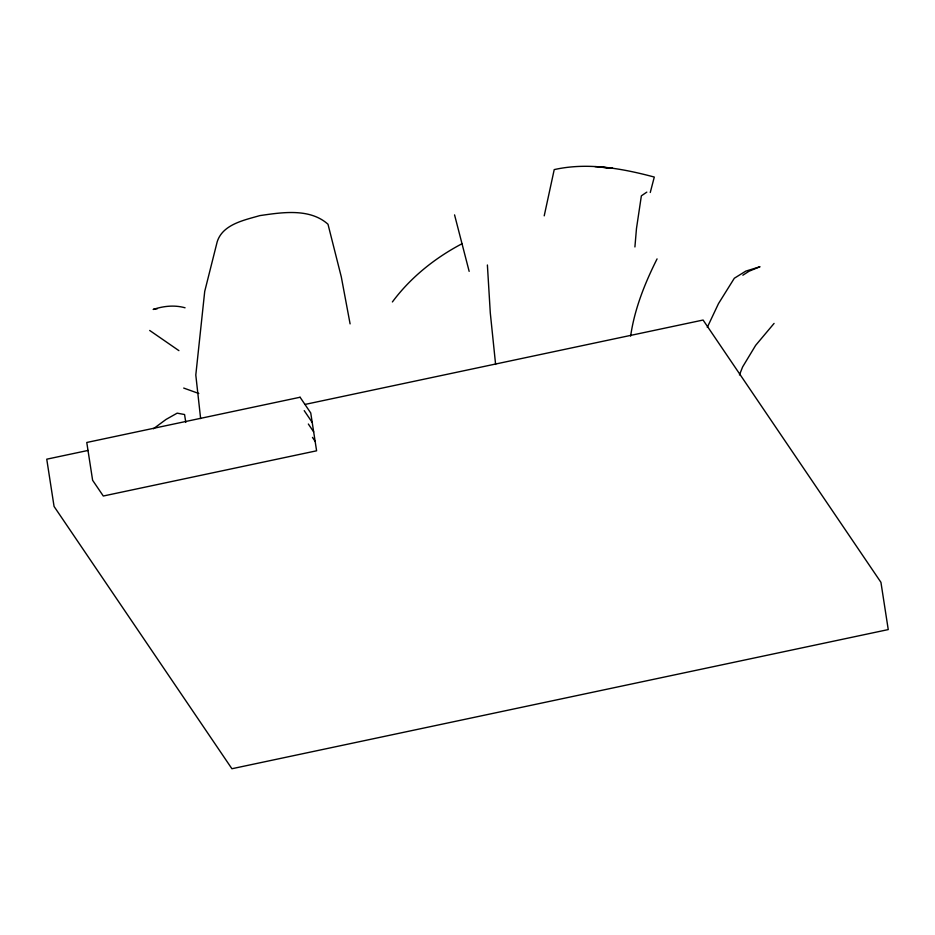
<?xml version="1.0" encoding="UTF-8"?>
<svg xmlns="http://www.w3.org/2000/svg" width="935" height="935" viewBox="0 0 935 935"><rect width="100%" height="100%" fill="white"/><g stroke="black" fill="none" stroke-linecap="round" stroke-linejoin="round"><path stroke-width="1.4" d="M634.912 246.957L636.478 228.537L641.363 195.836L646.81 192.131M630.634 336.097C634.538 308.982 644.834 283.282 657.06 258.901M544.217 215.845L554.221 169.609C587.402 162.176 621.974 168.405 654.29 177.054L650.269 192.481M739.445 374.947L742.612 366.941L755.655 345.342L774.075 323.417M707.281 327.367L718.477 303.641L734.326 278.244L745.791 271.127L760.003 266.732L749.145 271.185L742.846 275.206M392.396 301.947C410.57 277.461 434.997 257.955 461.89 243.801M153.445 428.756L166.021 419.441L177.171 413.153L184.569 414.532L185.785 422.41M88.124 450.425L46.75 459.19L54.066 506.454L231.915 768.734L888.25 629.582L880.934 582.318L703.085 320.039L305.009 404.434M157.442 308.655L153.176 309.438C163.508 306.037 174.459 304.833 185.06 307.779M594.976 166.617L612.776 168.312L603.449 167.365M183.704 388.06L198.793 393.495M149.682 330.452L178.912 350.637M304.214 410.629L312.208 422.433M308.34 424.022L313.681 431.888M312.477 437.405L315.142 441.343M454.562 214.886L469.16 271.36M350.099 323.884L341.31 276.947L327.998 224.248C309.789 207.932 281.996 212.385 259.755 215.623C244.28 220.146 222.705 224.271 217.201 241.768L204.718 291.393L195.801 375.017L200.628 418.576M495.608 364.451L490.291 312.921L487.392 264.991M300.077 397.246L86.768 442.477L92.623 480.286L103.294 496.017L316.603 450.799L310.747 412.978L300.077 397.246"/></g></svg>
